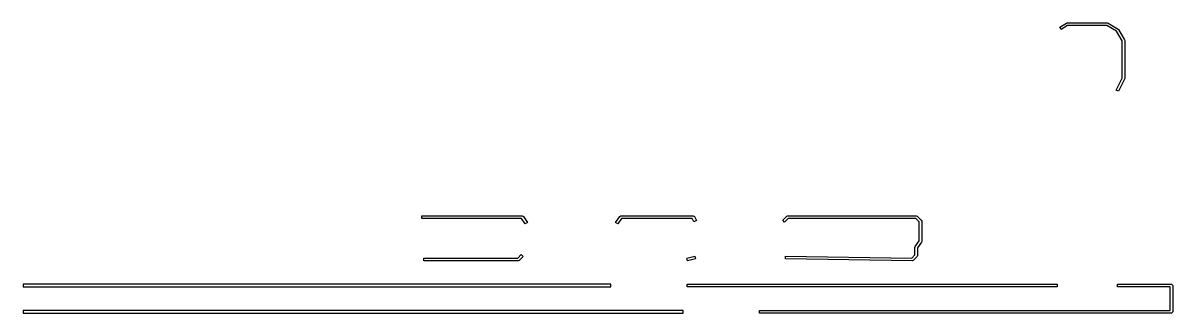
# Model space of a CAD drawing. Extents: x 0 to 6.76, y 0 to 1.7.
import ezdxf

# ---------------------------------------------------------------- set-up
doc = ezdxf.new("R2010")
doc.units = 0
doc.layers.get('0').update_dxf_attribs({"linetype": 'CONTINUOUS'})

msp = doc.modelspace()

# ---------------------------------------------------------------- linework, layer by layer
at = {"color": 160}
for p, q in [((6.0904, 1.68), (6.1298, 1.7036)), ((6.1298, 1.7036), (6.1338, 1.7047)), ((6.1338, 1.7047), (6.3701, 1.7047)), ((6.3701, 1.7047), (6.3741, 1.7036)), ((6.3741, 1.7036), (6.4332, 1.6681)), ((6.0986, 1.6664), (6.0904, 1.68)), ((6.136, 1.689), (6.0986, 1.6664)), ((6.3679, 1.689), (6.136, 1.689)), ((6.4234, 1.6557), (6.3679, 1.689)), ((6.4566, 1.6001), (6.4234, 1.6557)), ((6.4332, 1.6681), (6.4359, 1.6655)), ((6.4359, 1.6655), (6.4713, 1.6064)), ((6.4566, 1.3798), (6.4566, 1.6001)), ((6.4713, 1.6064), (6.4724, 1.6023)), ((6.4724, 1.6023), (6.4724, 1.3779)), ((6.4221, 1.3106), (6.4566, 1.3798)), ((6.4716, 1.3744), (6.4361, 1.3035)), ((6.4724, 1.3779), (6.4716, 1.3744)), ((6.4361, 1.3035), (6.4221, 1.3106)), ((2.3425, 0.5551), (2.3422, 0.5709)), ((2.3422, 0.5709), (2.9329, 0.5709)), ((2.9289, 0.555), (2.3425, 0.5551)), ((2.9501, 0.5232), (2.9289, 0.555)), ((2.9329, 0.5709), (2.9396, 0.5673)), ((2.9396, 0.5673), (2.9633, 0.5319)), ((3.4816, 0.5319), (3.5053, 0.5673)), ((3.516, 0.5551), (3.4947, 0.5232)), ((3.5053, 0.5673), (3.5118, 0.5709)), ((3.5118, 0.5709), (3.937, 0.5709)), ((3.9321, 0.5551), (3.516, 0.5551)), ((3.9418, 0.5358), (3.9321, 0.5551)), ((3.937, 0.5709), (3.944, 0.5665)), ((3.9558, 0.5429), (3.9418, 0.5358)), ((3.944, 0.5665), (3.9558, 0.5429)), ((4.4629, 0.5449), (4.4865, 0.5685)), ((4.4741, 0.5338), (4.4629, 0.5449)), ((4.4954, 0.5551), (4.4741, 0.5338)), ((4.4865, 0.5685), (4.4921, 0.5709)), ((4.4921, 0.5709), (5.248, 0.5709)), ((5.2448, 0.5551), (4.4954, 0.5551)), ((5.2638, 0.5361), (5.2448, 0.5551)), ((5.248, 0.5709), (5.2536, 0.5685)), ((5.2536, 0.5685), (5.2772, 0.5449)), ((5.2772, 0.5449), (5.2795, 0.5393)), ((2.9633, 0.5319), (2.9501, 0.5232)), ((3.4947, 0.5232), (3.4816, 0.5319)), ((5.2638, 0.4236), (5.2638, 0.5361)), ((5.2795, 0.5393), (5.2795, 0.4212)), ((5.2415, 0.3902), (5.2638, 0.4236)), ((5.2782, 0.4169), (5.2559, 0.3834)), ((5.2795, 0.4212), (5.2782, 0.4169)), ((2.9062, 0.3228), (2.9275, 0.3441)), ((2.9275, 0.3441), (2.9386, 0.333)), ((5.2212, 0.3229), (5.2401, 0.3418)), ((5.2401, 0.3858), (5.2415, 0.3902)), ((5.2401, 0.3418), (5.2401, 0.3858)), ((5.2559, 0.3385), (5.2536, 0.333)), ((5.2559, 0.3834), (5.2559, 0.3385)), ((2.3543, 0.3071), (2.3543, 0.3228)), ((2.3543, 0.3228), (2.9062, 0.3228)), ((2.9094, 0.3071), (2.3543, 0.3071)), ((2.915, 0.3094), (2.9094, 0.3071)), ((2.9386, 0.333), (2.915, 0.3094)), ((3.8996, 0.3226), (3.9469, 0.3344)), ((3.9035, 0.3073), (3.8996, 0.3226)), ((3.9507, 0.3191), (3.9035, 0.3073)), ((3.9469, 0.3344), (3.9507, 0.3191)), ((4.4802, 0.3188), (4.4804, 0.3346)), ((5.2243, 0.3071), (4.4802, 0.3188)), ((4.4804, 0.3346), (5.2212, 0.3229)), ((5.2244, 0.3071), (5.2243, 0.3071)), ((5.23, 0.3094), (5.2244, 0.3071)), ((5.2536, 0.333), (5.23, 0.3094)), ((3.4527, 0.1693), (0, 0.1693)), ((0, 0.1693), (0, 0.1535)), ((0, 0.1535), (3.4527, 0.1535)), ((3.4527, 0.1535), (3.4527, 0.1693)), ((3.9016, 0.1535), (3.9016, 0.1693)), ((3.9016, 0.1693), (6.0748, 0.1693)), ((6.0748, 0.1535), (3.9016, 0.1535)), ((6.0748, 0.1693), (6.0748, 0.1535)), ((6.4291, 0.1535), (6.4291, 0.1693)), ((6.4291, 0.1693), (6.748, 0.1693)), ((6.7401, 0.1535), (6.4291, 0.1535)), ((6.7401, 0.0157), (6.7401, 0.1535)), ((6.748, 0.1693), (6.7559, 0.1614)), ((6.7559, 0.1614), (6.7559, 0.0079)), ((0, 0.0157), (0, 0)), ((3.8779, 0.0157), (0, 0.0157)), ((0, 0), (3.8779, 0)), ((3.8779, 0), (3.8779, 0.0157)), ((4.3268, 0), (4.3268, 0.0157)), ((4.3268, 0.0157), (6.7401, 0.0157)), ((6.748, 0), (4.3268, 0)), ((6.7559, 0.0079), (6.748, 0))]:
    msp.add_line(p, q, dxfattribs=at)

doc.saveas('drawing.dxf')
